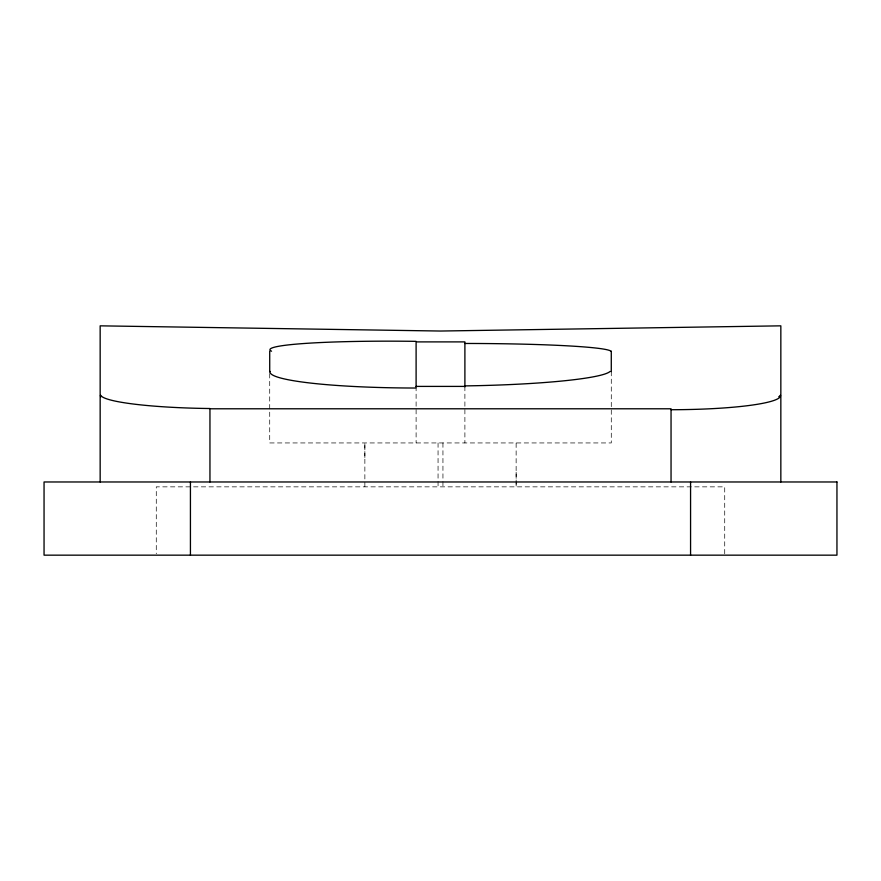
<?xml version="1.0" encoding="UTF-8"?>
<svg xmlns="http://www.w3.org/2000/svg" width="881" height="881" viewBox="0 0 881 881"><rect width="100%" height="100%" fill="white"/><g stroke="black" fill="none" stroke-linecap="round" stroke-linejoin="round"><path stroke-width="0.66" stroke-dasharray="4.41 3.3" d="M364.866 457.58L364.866 442.945L364.866 486.852M516.134 472.216L516.134 486.852L516.134 442.945M724.722 553.797L724.722 486.852L156.278 486.852L156.278 553.797M611.282 371.419L611.282 442.945L269.718 442.945L269.718 371.419M464.893 386.407L464.893 442.945M442.945 442.945L442.945 479.991M442.945 481.367L442.945 486.852M438.055 442.945L438.055 479.991M438.055 481.367L438.055 486.852M416.107 386.407L416.107 442.945"/><path stroke-width="1.32" d="M416.107 386.407L464.893 386.407M780.841 481.973L780.841 325.838L440.5 331.036L100.159 325.838L100.159 481.973M690.572 481.973L690.572 555.162M671.047 481.973L671.047 408.784L209.953 408.784L209.953 481.973M611.282 351.189L611.282 371.727M464.893 386.957L464.893 341.894L416.107 341.894L416.107 386.957M269.718 351.189L269.718 371.727M190.428 481.973L190.428 555.162M780.489 395.272A110.191 14.052 0 0 1 671.102 409.72M209.964 408.52A110.191 12.863 0.6 0 1 100.687 395.272M100.819 396.791A110.191 14.052 0 0 1 100.511 395.272M780.313 395.272A110.191 12.863 -0.6 0 1 778.76 396.78M610.104 371.419A146.753 13.887 -0.8 0 1 464.871 385.9M464.86 343.469A146.532 8.237 0 0 1 610.907 351.189M271.546 351.2A146.532 10.341 0.8 0 1 416.085 341.354M416.03 388.025A146.753 16.001 0 0 1 270.115 371.419M836.95 481.973L44.05 481.973L44.05 555.162L836.95 555.162L836.95 481.973"/></g></svg>
